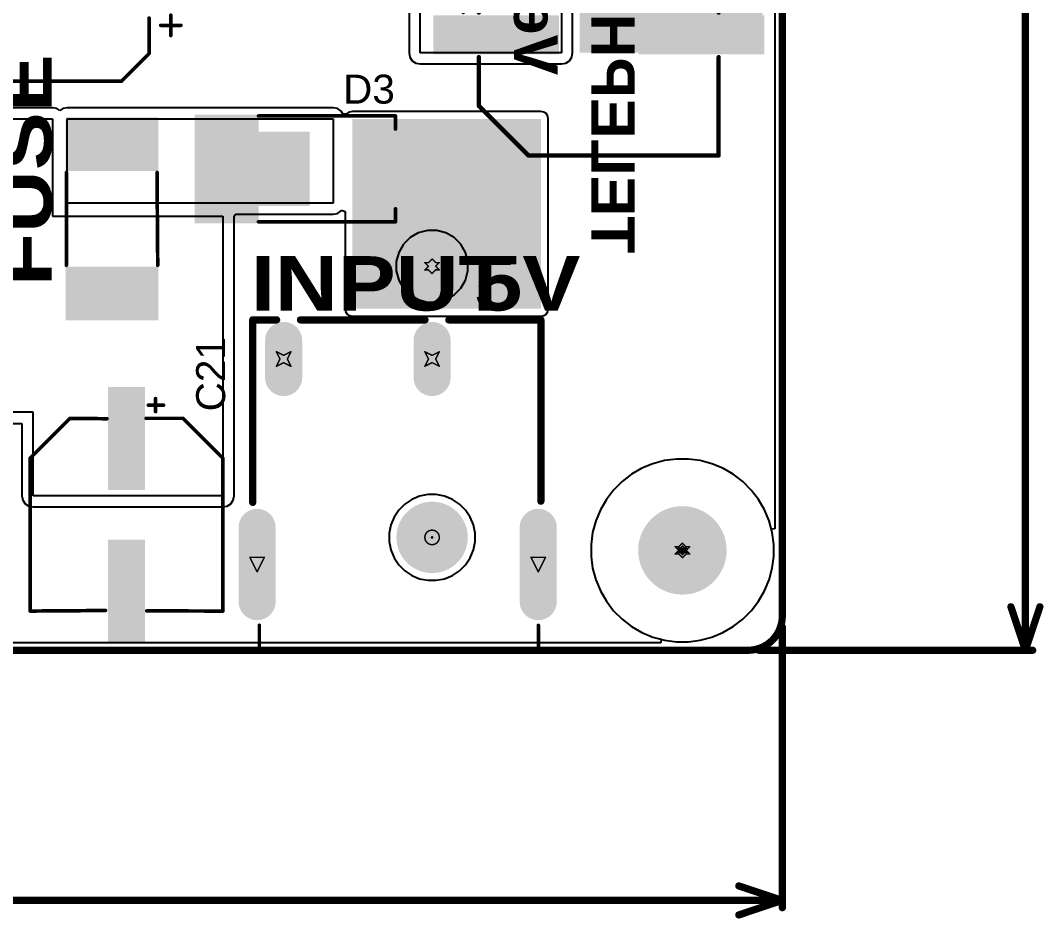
# Model space of a CAD drawing. Header units: inches. Extents: x -1 to 208, y -10 to 150.
# Drawn here: x 53.3 to 89.15, y -9.4 to 22.07 of the extents above; entities that cross this region are included whole.
import ezdxf

# ---------------------------------------------------------------- set-up
doc = ezdxf.new("R2010")
doc.units = ezdxf.units.IN
for name, color, linetype in [('Board Outline', 216, 'Continuous'), ('Bottom Layer', 5, 'Continuous'), ('Bottom Overlay', 54, 'Continuous'), ('Bottom Solder', 6, 'Continuous'), ('Dimensions', 6, 'Continuous'), ('Drill Drawing', 1, 'Continuous'), ('Multi-Layer', 9, 'Continuous'), ('Pad Holes', 156, 'Continuous'), ('Top Layer', 1, 'Continuous'), ('Top Overlay', 2, 'Continuous'), ('Top Paste', 8, 'Continuous'), ('Top Solder', 216, 'Continuous')]:
    doc.layers.add(name, color=color, linetype=linetype)
doc.styles.add('Arial', font='', dxfattribs={"height": 0.2})
doc.styles.add('Arial Black_Bold', font='', dxfattribs={"height": 0.2})
doc.styles.add('Arial_Bold', font='', dxfattribs={"height": 0.2})
doc.styles.get('Arial').set_extended_font_data('Arial')
doc.styles.get('Arial Black_Bold').set_extended_font_data('Arial Black', bold=True)
doc.styles.get('Arial_Bold').set_extended_font_data('Arial', bold=True)

# ---------------------------------------------------------------- blocks, each defined once
blk = doc.blocks.new('DC_044K_D025_91')
at = {"layer": 'Bottom Layer'}
h = blk.add_hatch(color=5, dxfattribs=at)
edge = h.paths.add_edge_path()
edge.add_arc((-3.925, 4.925), 0.6, 270, 450)
edge.add_line((-3.925, 5.525), (-6.525, 5.525))
edge.add_arc((-6.525, 4.925), 0.6, 90, 270)
edge.add_line((-6.525, 4.325), (-3.925, 4.325))
h = blk.add_hatch(color=5, dxfattribs=at)
edge = h.paths.add_edge_path()
edge.add_arc((2.625, 3.997), 0.6, 270, 450)
edge.add_line((2.625, 4.597), (1.325, 4.597))
edge.add_arc((1.325, 3.997), 0.6, 90, 270)
edge.add_line((1.325, 3.397), (2.625, 3.397))
h = blk.add_hatch(color=5, dxfattribs=at)
edge = h.paths.add_edge_path()
edge.add_arc((5.225, -1.205), 1, 0, 360)
h = blk.add_hatch(color=5, dxfattribs=at)
edge = h.paths.add_edge_path()
edge.add_arc((2.625, -1.206), 0.6, 270, 450)
edge.add_line((2.625, -0.606), (1.325, -0.606))
edge.add_arc((1.325, -1.206), 0.6, 90, 270)
edge.add_line((1.325, -1.806), (2.625, -1.806))
h = blk.add_hatch(color=5, dxfattribs=at)
edge = h.paths.add_edge_path()
edge.add_arc((-3.925, -4.925), 0.6, 270, 450)
edge.add_line((-3.925, -4.325), (-6.525, -4.325))
edge.add_arc((-6.525, -4.925), 0.6, 90, 270)
edge.add_line((-6.525, -5.525), (-3.925, -5.525))
at = {"layer": 'Bottom Solder'}
h = blk.add_hatch(color=6, dxfattribs=at)
edge = h.paths.add_edge_path()
edge.add_arc((-3.925, 4.925), 0.651, 270, 450)
edge.add_line((-3.925, 5.576), (-6.525, 5.576))
edge.add_arc((-6.525, 4.925), 0.651, 90, 270)
edge.add_line((-6.525, 4.275), (-3.925, 4.275))
h = blk.add_hatch(color=6, dxfattribs=at)
edge = h.paths.add_edge_path()
edge.add_arc((2.625, 3.997), 0.651, 270, 450)
edge.add_line((2.625, 4.648), (1.325, 4.648))
edge.add_arc((1.325, 3.997), 0.651, 90, 270)
edge.add_line((1.325, 3.346), (2.625, 3.346))
h = blk.add_hatch(color=6, dxfattribs=at)
edge = h.paths.add_edge_path()
edge.add_arc((5.225, -1.205), 1.051, 0, 360)
h = blk.add_hatch(color=6, dxfattribs=at)
edge = h.paths.add_edge_path()
edge.add_arc((2.625, -1.206), 0.651, 270, 450)
edge.add_line((2.625, -0.555), (1.325, -0.555))
edge.add_arc((1.325, -1.206), 0.651, 90, 270)
edge.add_line((1.325, -1.857), (2.625, -1.857))
h = blk.add_hatch(color=6, dxfattribs=at)
edge = h.paths.add_edge_path()
edge.add_arc((-4.275, -1.205), 0.0508, 0, 360)
h = blk.add_hatch(color=6, dxfattribs=at)
edge = h.paths.add_edge_path()
edge.add_arc((-3.925, -4.925), 0.651, 270, 450)
edge.add_line((-3.925, -4.274), (-6.525, -4.274))
edge.add_arc((-6.525, -4.925), 0.651, 90, 270)
edge.add_line((-6.525, -5.576), (-3.925, -5.576))
at = {"layer": 'Multi-Layer'}
h = blk.add_hatch(color=9, dxfattribs=at)
edge = h.paths.add_edge_path()
edge.add_arc((-3.925, 4.925), 0.6, 270, 450)
edge.add_line((-3.925, 5.525), (-6.525, 5.525))
edge.add_arc((-6.525, 4.925), 0.6, 90, 270)
edge.add_line((-6.525, 4.325), (-3.925, 4.325))
h = blk.add_hatch(color=9, dxfattribs=at)
edge = h.paths.add_edge_path()
edge.add_arc((2.625, 3.997), 0.6, 270, 450)
edge.add_line((2.625, 4.597), (1.325, 4.597))
edge.add_arc((1.325, 3.997), 0.6, 90, 270)
edge.add_line((1.325, 3.397), (2.625, 3.397))
h = blk.add_hatch(color=9, dxfattribs=at)
edge = h.paths.add_edge_path()
edge.add_arc((5.225, -1.205), 1, 0, 360)
h = blk.add_hatch(color=9, dxfattribs=at)
edge = h.paths.add_edge_path()
edge.add_arc((2.625, -1.206), 0.6, 270, 450)
edge.add_line((2.625, -0.606), (1.325, -0.606))
edge.add_arc((1.325, -1.206), 0.6, 90, 270)
edge.add_line((1.325, -1.806), (2.625, -1.806))
h = blk.add_hatch(color=9, dxfattribs=at)
edge = h.paths.add_edge_path()
edge.add_arc((-3.925, -4.925), 0.6, 270, 450)
edge.add_line((-3.925, -4.325), (-6.525, -4.325))
edge.add_arc((-6.525, -4.925), 0.6, 90, 270)
edge.add_line((-6.525, -5.525), (-3.925, -5.525))
at = {"layer": 'Pad Holes'}
h = blk.add_hatch(color=7, dxfattribs=at)
edge = h.paths.add_edge_path()
edge.add_arc((-4.025, 4.925), 0.3, 270, 450)
edge.add_line((-4.025, 5.225), (-6.425, 5.225))
edge.add_arc((-6.425, 4.925), 0.3, 90, 270)
edge.add_line((-6.425, 4.625), (-4.025, 4.625))
h = blk.add_hatch(color=7, dxfattribs=at)
edge = h.paths.add_edge_path()
edge.add_arc((2.675, 3.996), 0.3, 270, 450)
edge.add_line((2.675, 4.296), (1.275, 4.296))
edge.add_arc((1.275, 3.996), 0.3, 90, 270)
edge.add_line((1.275, 3.696), (2.675, 3.696))
h = blk.add_hatch(color=7, dxfattribs=at)
edge = h.paths.add_edge_path()
edge.add_arc((-4.275, -1.205), 1.25, 0, 360)
h = blk.add_hatch(color=7, dxfattribs=at)
edge = h.paths.add_edge_path()
edge.add_arc((5.225, -1.205), 0.65, 0, 360)
h = blk.add_hatch(color=7, dxfattribs=at)
edge = h.paths.add_edge_path()
edge.add_arc((2.675, -1.206), 0.3, 270, 450)
edge.add_line((2.675, -0.906), (1.275, -0.906))
edge.add_arc((1.275, -1.206), 0.3, 90, 270)
edge.add_line((1.275, -1.506), (2.675, -1.506))
h = blk.add_hatch(color=7, dxfattribs=at)
edge = h.paths.add_edge_path()
edge.add_arc((-4.025, -4.925), 0.3, 270, 450)
edge.add_line((-4.025, -4.625), (-6.425, -4.625))
edge.add_arc((-6.425, -4.925), 0.3, 90, 270)
edge.add_line((-6.425, -5.225), (-4.025, -5.225))
at = {"layer": 'Top Layer'}
h = blk.add_hatch(color=1, dxfattribs=at)
edge = h.paths.add_edge_path()
edge.add_arc((-3.925, 4.925), 0.6, 270, 450)
edge.add_line((-3.925, 5.525), (-6.525, 5.525))
edge.add_arc((-6.525, 4.925), 0.6, 90, 270)
edge.add_line((-6.525, 4.325), (-3.925, 4.325))
h = blk.add_hatch(color=1, dxfattribs=at)
edge = h.paths.add_edge_path()
edge.add_arc((2.625, 3.997), 0.6, 270, 450)
edge.add_line((2.625, 4.597), (1.325, 4.597))
edge.add_arc((1.325, 3.997), 0.6, 90, 270)
edge.add_line((1.325, 3.397), (2.625, 3.397))
h = blk.add_hatch(color=1, dxfattribs=at)
edge = h.paths.add_edge_path()
edge.add_arc((5.225, -1.205), 1, 0, 360)
h = blk.add_hatch(color=1, dxfattribs=at)
edge = h.paths.add_edge_path()
edge.add_arc((2.625, -1.206), 0.6, 270, 450)
edge.add_line((2.625, -0.606), (1.325, -0.606))
edge.add_arc((1.325, -1.206), 0.6, 90, 270)
edge.add_line((1.325, -1.806), (2.625, -1.806))
h = blk.add_hatch(color=1, dxfattribs=at)
edge = h.paths.add_edge_path()
edge.add_arc((-3.925, -4.925), 0.6, 270, 450)
edge.add_line((-3.925, -4.325), (-6.525, -4.325))
edge.add_arc((-6.525, -4.925), 0.6, 90, 270)
edge.add_line((-6.525, -5.525), (-3.925, -5.525))
at = {"layer": 'Top Solder'}
h = blk.add_hatch(color=216, dxfattribs=at)
edge = h.paths.add_edge_path()
edge.add_arc((-3.925, 4.925), 0.651, 270, 450)
edge.add_line((-3.925, 5.576), (-6.525, 5.576))
edge.add_arc((-6.525, 4.925), 0.651, 90, 270)
edge.add_line((-6.525, 4.275), (-3.925, 4.275))
h = blk.add_hatch(color=216, dxfattribs=at)
edge = h.paths.add_edge_path()
edge.add_arc((2.625, 3.997), 0.651, 270, 450)
edge.add_line((2.625, 4.648), (1.325, 4.648))
edge.add_arc((1.325, 3.997), 0.651, 90, 270)
edge.add_line((1.325, 3.346), (2.625, 3.346))
h = blk.add_hatch(color=216, dxfattribs=at)
edge = h.paths.add_edge_path()
edge.add_arc((5.225, -1.205), 1.051, 0, 360)
h = blk.add_hatch(color=216, dxfattribs=at)
edge = h.paths.add_edge_path()
edge.add_arc((2.625, -1.206), 0.651, 270, 450)
edge.add_line((2.625, -0.555), (1.325, -0.555))
edge.add_arc((1.325, -1.206), 0.651, 90, 270)
edge.add_line((1.325, -1.857), (2.625, -1.857))
h = blk.add_hatch(color=216, dxfattribs=at)
edge = h.paths.add_edge_path()
edge.add_arc((-4.275, -1.205), 0.0508, 0, 360)
h = blk.add_hatch(color=216, dxfattribs=at)
edge = h.paths.add_edge_path()
edge.add_arc((-3.925, -4.925), 0.651, 270, 450)
edge.add_line((-3.925, -4.274), (-6.525, -4.274))
edge.add_arc((-6.525, -4.925), 0.651, 90, 270)
edge.add_line((-6.525, -5.576), (-3.925, -5.576))
at = {"layer": 'Top Overlay'}
for points, const_width in [([(-3.048, 5.08), (3.345, 5.08)], 0.254), ([(3.345, 5.08), (3.345, 4.243)], 0.254), ([(-8.275, 4.848), (-7.353, 4.848)], 0.127), ([(-8.275, 4.848), (-8.275, 2.06)], 0.127), ([(3.345, 3.407), (3.345, -0.957)], 0.254), ([(-8.275, 2.06), (-8.275, -1.115)], 0.127), ([(-8.275, -1.115), (-8.275, -4.931)], 0.127), ([(3.345, -1.793), (3.345, -5.018)], 0.254), ([(-8.275, -4.931), (-7.356, -4.931)], 0.127), ([(-3.007, -5.018), (3.345, -5.018)], 0.254)]:
    blk.add_lwpolyline(points, dxfattribs=dict(at, const_width=const_width))
for points, const_width in [([(-3.111, 5.08, 1), (-2.985, 5.08, 1)], 0.127), ([(3.282, 5.08, 1), (3.409, 5.08, 1)], 0.127), ([(3.282, 5.08, 1), (3.409, 5.08, 1)], 0.127), ([(-8.307, 4.848, 1), (-8.243, 4.848, 1)], 0.0635), ([(-8.307, 4.848, 1), (-8.243, 4.848, 1)], 0.0635), ([(-7.384, 4.848, 1), (-7.321, 4.848, 1)], 0.0635), ([(3.282, 4.243, 1), (3.409, 4.243, 1)], 0.127), ([(3.282, 3.407, 1), (3.409, 3.407, 1)], 0.127), ([(-8.307, 2.06, 1), (-8.243, 2.06, 1)], 0.0635), ([(-8.307, 2.06, 1), (-8.243, 2.06, 1)], 0.0635), ([(-8.307, -1.115, 1), (-8.243, -1.115, 1)], 0.0635), ([(-8.307, -1.115, 1), (-8.243, -1.115, 1)], 0.0635), ([(3.282, -0.957, 1), (3.409, -0.957, 1)], 0.127), ([(3.282, -1.793, 1), (3.409, -1.793, 1)], 0.127), ([(-8.307, -4.931, 1), (-8.243, -4.931, 1)], 0.0635), ([(-8.307, -4.931, 1), (-8.243, -4.931, 1)], 0.0635), ([(-7.388, -4.931, 1), (-7.324, -4.931, 1)], 0.0635), ([(-3.07, -5.018, 1), (-2.943, -5.018, 1)], 0.127), ([(3.282, -5.018, 1), (3.409, -5.018, 1)], 0.127), ([(3.282, -5.018, 1), (3.409, -5.018, 1)], 0.127)]:
    blk.add_lwpolyline(points, format="xyb", close=True, dxfattribs=dict(at, const_width=const_width))
blk = doc.blocks.new('1812_FUSE_100')
at = {"layer": 'Top Layer'}
for points in [[(-3.505, 1.575), (-1.725, 1.575), (-1.725, -1.575), (-3.505, -1.575)], [(1.725, 1.575), (3.505, 1.575), (3.505, -1.575), (1.725, -1.575)]]:
    blk.add_hatch(color=1, dxfattribs=at).paths.add_polyline_path(points)
at = {"layer": 'Top Paste'}
for points in [[(-3.505, 1.575), (-1.725, 1.575), (-1.725, -1.575), (-3.505, -1.575)], [(1.725, 1.575), (3.505, 1.575), (3.505, -1.575), (1.725, -1.575)]]:
    blk.add_hatch(color=8, dxfattribs=at).paths.add_polyline_path(points)
at = {"layer": 'Top Solder'}
for points in [[(-3.555, 1.625), (-1.675, 1.625), (-1.675, -1.625), (-3.555, -1.625)], [(1.675, 1.625), (3.555, 1.625), (3.555, -1.625), (1.675, -1.625)]]:
    blk.add_hatch(color=216, dxfattribs=at).paths.add_polyline_path(points)
at = {"layer": 'Top Overlay', "const_width": 0.127}
for points in [[(-1.626, 1.575), (1.626, 1.6)], [(1.626, -1.6), (-1.626, -1.6)]]:
    blk.add_lwpolyline(points, dxfattribs=at)
at = {"layer": 'Top Overlay', "const_width": 0.0635}
for points in [[(-1.657, 1.575, 1), (-1.594, 1.575, 1)], [(1.594, 1.6, 1), (1.657, 1.6, 1)], [(-1.657, -1.6, 1), (-1.594, -1.6, 1)], [(1.594, -1.6, 1), (1.657, -1.6, 1)]]:
    blk.add_lwpolyline(points, format="xyb", close=True, dxfattribs=at)
blk = doc.blocks.new('SMB__103')
at = {"layer": 'Top Layer'}
for points in [[(-3.7, -1.2), (-3.7, 1.2), (-0.9, 1.2), (-0.9, -1.2)], [(0.9, -1.2), (0.9, 1.2), (3.7, 1.2), (3.7, -1.2)]]:
    blk.add_hatch(color=1, dxfattribs=at).paths.add_polyline_path(points)
at = {"layer": 'Top Overlay'}
for points in [[(2.589, 1.245), (4.824, 1.245), (4.824, 1.906), (2.589, 1.906)], [(3.732, -1.65), (4.824, -1.65), (4.824, 1.347), (3.732, 1.347)], [(2.589, -1.904), (4.824, -1.904), (4.824, -1.244), (2.589, -1.244)]]:
    blk.add_hatch(color=2, dxfattribs=at).paths.add_polyline_path(points)
at = {"layer": 'Top Paste'}
for points in [[(-3.7, -1.2), (-3.7, 1.2), (-0.9, 1.2), (-0.9, -1.2)], [(0.9, -1.2), (0.9, 1.2), (3.7, 1.2), (3.7, -1.2)]]:
    blk.add_hatch(color=8, dxfattribs=at).paths.add_polyline_path(points)
at = {"layer": 'Top Solder'}
for points in [[(-3.802, -1.302), (-3.802, 1.302), (-0.798, 1.302), (-0.798, -1.302)], [(0.798, -1.302), (0.798, 1.302), (3.802, 1.302), (3.802, -1.302)]]:
    blk.add_hatch(color=216, dxfattribs=at).paths.add_polyline_path(points)
at = {"layer": 'Top Overlay', "const_width": 0.127}
for points in [[(2.591, 1.854), (-2.21, 1.854)], [(-2.21, 1.854), (-2.21, 1.397)], [(-2.21, -1.397), (-2.21, -1.854)], [(2.591, -1.854), (-2.21, -1.854)]]:
    blk.add_lwpolyline(points, dxfattribs=at)
at = {"layer": 'Top Overlay', "const_width": 0.0635}
for points in [[(-2.242, 1.854, 1), (-2.178, 1.854, 1)], [(-2.242, 1.854, 1), (-2.178, 1.854, 1)], [(2.559, 1.854, 1), (2.623, 1.854, 1)], [(-2.242, 1.397, 1), (-2.178, 1.397, 1)], [(-2.242, -1.397, 1), (-2.178, -1.397, 1)], [(-2.242, -1.854, 1), (-2.178, -1.854, 1)], [(-2.242, -1.854, 1), (-2.178, -1.854, 1)], [(2.559, -1.854, 1), (2.623, -1.854, 1)]]:
    blk.add_lwpolyline(points, format="xyb", close=True, dxfattribs=at)
blk = doc.blocks.new('VKMD1451K101MV_135')
at = {"layer": 'Top Layer'}
for points in [[(-2.15, 0.63), (2.15, 0.63), (2.15, -0.63), (-2.15, -0.63)], [(5.043, 0.63), (9.343, 0.63), (9.343, -0.63), (5.043, -0.63)]]:
    blk.add_hatch(color=1, dxfattribs=at).paths.add_polyline_path(points)
at = {"layer": 'Top Paste'}
for points in [[(-2.15, 0.63), (2.15, 0.63), (2.15, -0.63), (-2.15, -0.63)], [(5.043, 0.63), (9.343, 0.63), (9.343, -0.63), (5.043, -0.63)]]:
    blk.add_hatch(color=8, dxfattribs=at).paths.add_polyline_path(points)
at = {"layer": 'Top Solder'}
for points in [[(-2.201, 0.681), (2.201, 0.681), (2.201, -0.681), (-2.201, -0.681)], [(4.992, 0.681), (9.394, 0.681), (9.394, -0.681), (4.992, -0.681)]]:
    blk.add_hatch(color=216, dxfattribs=at).paths.add_polyline_path(points)
at = {"layer": 'Top Overlay'}
for points, const_width in [([(-0.605, 2.49), (1.132, 4.226)], 0.152), ([(1.132, 4.226), (7.798, 4.226)], 0.152), ([(7.798, 0.782), (7.798, 4.226)], 0.152), ([(-0.605, 0.782), (-0.605, 2.49)], 0.152), ([(-1.431, 1.091), (-0.846, 1.091)], 0.127), ([(-1.151, 0.786), (-1.151, 1.37)], 0.127), ([(-0.605, -2.49), (-0.605, -0.782)], 0.152), ([(7.798, -4.226), (7.798, -0.782)], 0.152), ([(-0.605, -2.49), (1.132, -4.226)], 0.152), ([(1.132, -4.226), (7.798, -4.226)], 0.152)]:
    blk.add_lwpolyline(points, dxfattribs=dict(at, const_width=const_width))
for points, const_width in [([(1.094, 4.226, 1), (1.17, 4.226, 1)], 0.0762), ([(1.094, 4.226, 1), (1.17, 4.226, 1)], 0.0762), ([(7.76, 4.226, 1), (7.836, 4.226, 1)], 0.0762), ([(7.76, 4.226, 1), (7.836, 4.226, 1)], 0.0762), ([(-0.643, 2.49, 1), (-0.567, 2.49, 1)], 0.0762), ([(-0.643, 2.49, 1), (-0.567, 2.49, 1)], 0.0762), ([(-1.462, 1.091, 1), (-1.399, 1.091, 1)], 0.0635), ([(-1.183, 1.37, 1), (-1.119, 1.37, 1)], 0.0635), ([(-0.878, 1.091, 1), (-0.815, 1.091, 1)], 0.0635), ([(-1.183, 0.786, 1), (-1.119, 0.786, 1)], 0.0635), ([(-0.643, 0.782, 1), (-0.567, 0.782, 1)], 0.0762), ([(7.76, 0.782, 1), (7.836, 0.782, 1)], 0.0762), ([(-0.643, -0.782, 1), (-0.567, -0.782, 1)], 0.0762), ([(7.76, -0.782, 1), (7.836, -0.782, 1)], 0.0762), ([(-0.643, -2.49, 1), (-0.567, -2.49, 1)], 0.0762), ([(-0.643, -2.49, 1), (-0.567, -2.49, 1)], 0.0762), ([(1.094, -4.226, 1), (1.17, -4.226, 1)], 0.0762), ([(1.094, -4.226, 1), (1.17, -4.226, 1)], 0.0762), ([(7.76, -4.226, 1), (7.836, -4.226, 1)], 0.0762), ([(7.76, -4.226, 1), (7.836, -4.226, 1)], 0.0762)]:
    blk.add_lwpolyline(points, format="xyb", close=True, dxfattribs=dict(at, const_width=const_width))
blk = doc.blocks.new('GVT1C331M0607_137')
at = {"layer": 'Top Layer'}
for points in [[(-1.05, -0.8), (-4.55, -0.8), (-4.55, 0.8), (-1.05, 0.8)], [(4.55, -0.8), (1.05, -0.8), (1.05, 0.8), (4.55, 0.8)]]:
    blk.add_hatch(color=1, dxfattribs=at).paths.add_polyline_path(points)
at = {"layer": 'Top Paste'}
for points in [[(-1.05, -0.8), (-4.55, -0.8), (-4.55, 0.8), (-1.05, 0.8)], [(4.55, -0.8), (1.05, -0.8), (1.05, 0.8), (4.55, 0.8)]]:
    blk.add_hatch(color=8, dxfattribs=at).paths.add_polyline_path(points)
at = {"layer": 'Top Solder'}
for points in [[(-0.948, -0.902), (-4.652, -0.902), (-4.652, 0.902), (-0.948, 0.902)], [(4.652, -0.902), (0.948, -0.902), (0.948, 0.902), (4.652, 0.902)]]:
    blk.add_hatch(color=216, dxfattribs=at).paths.add_polyline_path(points)
at = {"layer": 'Top Overlay', "const_width": 0.127}
for points in [[(-2.337, 3.327), (-3.302, 2.362)], [(3.353, 3.327), (-2.337, 3.327)], [(3.353, 3.327), (3.353, 1.168)], [(-3.302, 2.362), (-3.302, 1.118)], [(-3.708, 1.372), (-4.42, 1.372)], [(-4.064, 1.727), (-4.064, 1.016)], [(-3.302, -1.118), (-3.302, -2.362)], [(3.353, -1.168), (3.353, -3.327)], [(-2.337, -3.327), (-3.302, -2.362)], [(3.353, -3.327), (-2.337, -3.327)]]:
    blk.add_lwpolyline(points, dxfattribs=at)
at = {"layer": 'Top Overlay', "const_width": 0.0635}
for points in [[(-2.369, 3.327, 1), (-2.305, 3.327, 1)], [(-2.369, 3.327, 1), (-2.305, 3.327, 1)], [(3.321, 3.327, 1), (3.385, 3.327, 1)], [(3.321, 3.327, 1), (3.385, 3.327, 1)], [(-3.334, 2.362, 1), (-3.27, 2.362, 1)], [(-3.334, 2.362, 1), (-3.27, 2.362, 1)], [(-4.451, 1.372, 1), (-4.388, 1.372, 1)], [(-4.096, 1.727, 1), (-4.032, 1.727, 1)], [(-3.74, 1.372, 1), (-3.677, 1.372, 1)], [(-4.096, 1.016, 1), (-4.032, 1.016, 1)], [(-3.334, 1.118, 1), (-3.27, 1.118, 1)], [(3.321, 1.168, 1), (3.385, 1.168, 1)], [(-3.334, -1.118, 1), (-3.27, -1.118, 1)], [(3.321, -1.168, 1), (3.385, -1.168, 1)], [(-3.334, -2.362, 1), (-3.27, -2.362, 1)], [(-3.334, -2.362, 1), (-3.27, -2.362, 1)], [(-2.369, -3.327, 1), (-2.305, -3.327, 1)], [(-2.369, -3.327, 1), (-2.305, -3.327, 1)], [(3.321, -3.327, 1), (3.385, -3.327, 1)], [(3.321, -3.327, 1), (3.385, -3.327, 1)]]:
    blk.add_lwpolyline(points, format="xyb", close=True, dxfattribs=at)
blk = doc.blocks.new('189RV0019_174')
at = {"layer": 'Top Layer'}
for points in [[(-4.42, 0.6), (-0.92, 0.6), (-0.92, -0.6), (-4.42, -0.6)], [(0.92, 0.6), (4.42, 0.6), (4.42, -0.6), (0.92, -0.6)]]:
    blk.add_hatch(color=1, dxfattribs=at).paths.add_polyline_path(points)
at = {"layer": 'Top Paste'}
for points in [[(-4.42, 0.6), (-0.92, 0.6), (-0.92, -0.6), (-4.42, -0.6)], [(0.92, 0.6), (4.42, 0.6), (4.42, -0.6), (0.92, -0.6)]]:
    blk.add_hatch(color=8, dxfattribs=at).paths.add_polyline_path(points)
at = {"layer": 'Top Solder'}
for points in [[(-4.471, 0.651), (-0.869, 0.651), (-0.869, -0.651), (-4.471, -0.651)], [(0.869, 0.651), (4.471, 0.651), (4.471, -0.651), (0.869, -0.651)]]:
    blk.add_hatch(color=216, dxfattribs=at).paths.add_polyline_path(points)
at = {"layer": 'Top Overlay', "const_width": 0.127}
for points in [[(-3.376, 1.98), (-1.98, 3.376)], [(3.376, 3.376), (-1.98, 3.376)], [(3.369, 0.708), (3.376, 3.376)], [(-3.376, 0.686), (-3.376, 1.98)], [(-3.61, 1.016), (-4.067, 1.016)], [(-3.838, 0.762), (-3.838, 1.295)], [(-3.376, -1.981), (-3.362, -0.686)], [(3.376, -3.376), (3.356, -0.739)], [(-1.981, -3.376), (-3.376, -1.981)], [(3.376, -3.376), (-1.981, -3.376)]]:
    blk.add_lwpolyline(points, dxfattribs=at)
at = {"layer": 'Top Overlay', "const_width": 0.0635}
for points in [[(-2.012, 3.376, 1), (-1.948, 3.376, 1)], [(-2.012, 3.376, 1), (-1.948, 3.376, 1)], [(3.344, 3.376, 1), (3.408, 3.376, 1)], [(3.344, 3.376, 1), (3.408, 3.376, 1)], [(-3.408, 1.98, 1), (-3.344, 1.98, 1)], [(-3.408, 1.98, 1), (-3.344, 1.98, 1)], [(-4.099, 1.016, 1), (-4.035, 1.016, 1)], [(-3.87, 1.295, 1), (-3.807, 1.295, 1)], [(-3.642, 1.016, 1), (-3.578, 1.016, 1)], [(-3.87, 0.762, 1), (-3.807, 0.762, 1)], [(-3.408, 0.686, 1), (-3.344, 0.686, 1)], [(3.338, 0.708, 1), (3.401, 0.708, 1)], [(-3.394, -0.686, 1), (-3.331, -0.686, 1)], [(3.324, -0.739, 1), (3.387, -0.739, 1)], [(-3.407, -1.981, 1), (-3.344, -1.981, 1)], [(-3.407, -1.981, 1), (-3.344, -1.981, 1)], [(-2.013, -3.376, 1), (-1.949, -3.376, 1)], [(-2.013, -3.376, 1), (-1.949, -3.376, 1)], [(3.344, -3.376, 1), (3.407, -3.376, 1)], [(3.344, -3.376, 1), (3.407, -3.376, 1)]]:
    blk.add_lwpolyline(points, format="xyb", close=True, dxfattribs=at)

msp = doc.modelspace()

# ---------------------------------------------------------------- hatches: boundary and pattern name
at = {"layer": 'Bottom Solder'}
h = msp.add_hatch(color=6, dxfattribs=at)
edge = h.paths.add_edge_path()
edge.add_arc((76.5, 3.5), 0.102, 0, 360)
at = {"layer": 'Pad Holes'}
h = msp.add_hatch(color=7, dxfattribs=at)
edge = h.paths.add_edge_path()
edge.add_arc((76.5, 3.5), 1.55, 0, 360)
at = {"layer": 'Top Layer'}
for points in [[(72.898, 20.932), (79.315, 20.932), (79.315, 43.723), (72.898, 43.723)], [(64.938, 11.963), (71.541, 11.963), (71.541, 18.618), (64.938, 18.618)]]:
    msp.add_hatch(color=1, dxfattribs=at).paths.add_polyline_path(points)
at = {"layer": 'Top Solder'}
h = msp.add_hatch(color=216, dxfattribs=at)
edge = h.paths.add_edge_path()
edge.add_arc((76.5, 3.5), 0.102, 0, 360)

# ---------------------------------------------------------------- linework, layer by layer
at = {"layer": 'Board Outline', "const_width": 0.254}
for points in [[(80, 1.2), (80, 73.8)], [(1.2, 0), (78.8, 0)]]:
    msp.add_lwpolyline(points, dxfattribs=at)
msp.add_lwpolyline([(80, 1.2, -0.414214), (78.8, 0)], format="xyb", dxfattribs=at)
at = {"layer": 'Board Outline', "const_width": 0.127}
for points in [[(79.937, 1.2, 1), (80.064, 1.2, 1)], [(79.937, 1.2, 1), (80.064, 1.2, 1)], [(78.736, 0, 1), (78.863, 0, 1)], [(78.736, 0, 1), (78.863, 0, 1)]]:
    msp.add_lwpolyline(points, format="xyb", close=True, dxfattribs=at)
at = {"layer": 'Bottom Layer'}
for p, q in [((79.741, 70.741), (79.741, 4.259)), ((67.563, 14.709), (67.244, 14.623)), ((67.893, 14.709), (67.563, 14.709)), ((68.212, 14.623), (67.893, 14.709)), ((66.958, 14.458), (66.724, 14.225)), ((67.244, 14.623), (66.958, 14.458)), ((68.498, 14.458), (68.212, 14.623)), ((68.731, 14.225), (68.498, 14.458)), ((66.724, 14.225), (66.559, 13.939)), ((68.896, 13.939), (68.731, 14.225)), ((66.559, 13.939), (66.474, 13.62)), ((68.982, 13.62), (68.896, 13.939)), ((66.474, 13.62), (66.474, 13.29)), ((66.474, 13.29), (66.559, 12.971)), ((68.896, 12.971), (68.982, 13.29)), ((68.982, 13.29), (68.982, 13.62)), ((66.559, 12.971), (66.724, 12.685)), ((68.731, 12.685), (68.896, 12.971)), ((66.724, 12.685), (66.958, 12.452)), ((68.498, 12.452), (68.731, 12.685)), ((66.958, 12.452), (67.244, 12.286)), ((67.244, 12.286), (67.563, 12.201)), ((67.563, 12.201), (67.893, 12.201)), ((67.893, 12.201), (68.212, 12.286)), ((68.212, 12.286), (68.498, 12.452)), ((75.469, 6.537), (75.082, 6.376)), ((75.874, 6.645), (75.469, 6.537)), ((76.29, 6.7), (75.874, 6.645)), ((76.71, 6.7), (76.29, 6.7)), ((77.126, 6.645), (76.71, 6.7)), ((77.531, 6.537), (77.126, 6.645)), ((77.918, 6.376), (77.531, 6.537)), ((74.718, 6.166), (74.386, 5.911)), ((75.082, 6.376), (74.718, 6.166)), ((78.282, 6.166), (77.918, 6.376)), ((78.614, 5.911), (78.282, 6.166)), ((74.386, 5.911), (74.089, 5.614)), ((78.911, 5.614), (78.614, 5.911)), ((67.289, 5.401), (67.015, 5.288)), ((67.58, 5.459), (67.289, 5.401)), ((67.876, 5.459), (67.58, 5.459)), ((68.166, 5.401), (67.876, 5.459)), ((68.44, 5.288), (68.166, 5.401)), ((74.089, 5.614), (73.834, 5.282)), ((79.166, 5.282), (78.911, 5.614)), ((66.769, 5.123), (66.559, 4.913)), ((67.015, 5.288), (66.769, 5.123)), ((68.686, 5.123), (68.44, 5.288)), ((68.896, 4.913), (68.686, 5.123)), ((73.834, 5.282), (73.624, 4.918)), ((79.376, 4.918), (79.166, 5.282)), ((66.395, 4.667), (66.281, 4.393)), ((66.559, 4.913), (66.395, 4.667)), ((69.061, 4.667), (68.896, 4.913)), ((69.174, 4.393), (69.061, 4.667)), ((73.624, 4.918), (73.463, 4.531)), ((79.537, 4.531), (79.376, 4.918)), ((66.281, 4.393), (66.224, 4.103)), ((69.232, 4.103), (69.174, 4.393)), ((73.463, 4.531), (73.355, 4.126)), ((79.614, 4.242), (79.537, 4.531)), ((66.224, 4.103), (66.224, 3.807)), ((69.232, 3.807), (69.232, 4.103)), ((73.355, 4.126), (73.3, 3.71)), ((79.741, 4.259), (79.614, 4.242)), ((66.224, 3.807), (66.281, 3.516)), ((69.174, 3.516), (69.232, 3.807)), ((73.3, 3.71), (73.3, 3.29)), ((66.281, 3.516), (66.395, 3.242)), ((66.395, 3.242), (66.559, 2.996)), ((68.896, 2.996), (69.061, 3.242)), ((69.061, 3.242), (69.174, 3.516)), ((73.3, 3.29), (73.355, 2.874)), ((66.559, 2.996), (66.769, 2.787)), ((68.686, 2.787), (68.896, 2.996)), ((73.355, 2.874), (73.463, 2.469)), ((66.769, 2.787), (67.015, 2.622)), ((67.015, 2.622), (67.289, 2.509)), ((68.166, 2.509), (68.44, 2.622)), ((68.44, 2.622), (68.686, 2.787)), ((67.289, 2.509), (67.58, 2.451)), ((67.58, 2.451), (67.876, 2.451)), ((67.876, 2.451), (68.166, 2.509)), ((73.463, 2.469), (73.624, 2.082)), ((73.624, 2.082), (73.834, 1.718)), ((73.834, 1.718), (74.089, 1.386)), ((74.089, 1.386), (74.386, 1.089)), ((74.386, 1.089), (74.718, 0.834)), ((74.718, 0.834), (75.082, 0.624)), ((75.082, 0.624), (75.469, 0.463)), ((75.469, 0.463), (75.758, 0.386)), ((75.758, 0.386), (75.741, 0.259)), ((75.741, 0.259), (47.857, 0.259))]:
    msp.add_line(p, q, dxfattribs=at)
at = {"layer": 'Dimensions', "const_width": 0.254}
for points in [[(88.519, 0), (88.519, 31.736)], [(88.011, 1.524), (88.519, 0)], [(88.519, 0), (89.027, 1.524)], [(80, -9.017), (80, 0.819)], [(79.181, 0), (88.773, 0)], [(78.476, -8.255), (80, -8.763)], [(44.951, -8.763), (80, -8.763)], [(78.476, -9.271), (80, -8.763)]]:
    msp.add_lwpolyline(points, dxfattribs=at)
at = {"layer": 'Dimensions', "const_width": 0.127}
for points in [[(87.947, 1.524, 1), (88.074, 1.524, 1)], [(88.963, 1.524, 1), (89.09, 1.524, 1)], [(79.937, 0.819, 1), (80.064, 0.819, 1)], [(79.117, 0, 1), (79.244, 0, 1)], [(88.455, 0, 1), (88.582, 0, 1)], [(88.455, 0, 1), (88.582, 0, 1)], [(88.455, 0, 1), (88.582, 0, 1)], [(88.71, 0, 1), (88.837, 0, 1)], [(78.413, -8.255, 1), (78.54, -8.255, 1)], [(79.937, -8.763, 1), (80.064, -8.763, 1)], [(79.937, -8.763, 1), (80.064, -8.763, 1)], [(79.937, -8.763, 1), (80.064, -8.763, 1)], [(79.937, -9.017, 1), (80.064, -9.017, 1)], [(78.413, -9.271, 1), (78.54, -9.271, 1)]]:
    msp.add_lwpolyline(points, format="xyb", close=True, dxfattribs=at)
at = {"layer": 'Drill Drawing', "const_width": 0.0508}
for points in [[(67.601, 13.582), (67.728, 13.709)], [(67.728, 13.709), (67.855, 13.582)], [(67.474, 13.582), (67.601, 13.455)], [(67.474, 13.582), (67.601, 13.582)], [(67.474, 13.328), (67.601, 13.455)], [(67.474, 13.328), (67.601, 13.328)], [(67.601, 13.328), (67.728, 13.201)], [(67.728, 13.201), (67.855, 13.328)], [(67.855, 13.582), (67.982, 13.582)], [(67.855, 13.455), (67.982, 13.582)], [(67.855, 13.455), (67.982, 13.328)], [(67.855, 13.328), (67.982, 13.328)], [(62.273, 10.459), (62.527, 10.332)], [(62.273, 10.459), (62.4, 10.205)], [(62.527, 10.332), (62.781, 10.459)], [(62.654, 10.205), (62.781, 10.459)], [(67.474, 10.459), (67.728, 10.332)], [(67.474, 10.459), (67.601, 10.205)], [(67.728, 10.332), (67.982, 10.459)], [(67.855, 10.205), (67.982, 10.459)], [(62.273, 9.951), (62.4, 10.205)], [(62.273, 9.951), (62.527, 10.078)], [(62.527, 10.078), (62.781, 9.951)], [(62.654, 10.205), (62.781, 9.951)], [(67.474, 9.951), (67.601, 10.205)], [(67.474, 9.951), (67.728, 10.078)], [(67.728, 10.078), (67.982, 9.951)], [(67.855, 10.205), (67.982, 9.951)], [(76.246, 3.627), (76.373, 3.5)], [(76.246, 3.627), (76.373, 3.627)], [(76.348, 3.576), (76.424, 3.5)], [(76.348, 3.576), (76.424, 3.576)], [(76.373, 3.627), (76.5, 3.754)], [(76.424, 3.576), (76.5, 3.652)], [(76.5, 3.754), (76.627, 3.627)], [(76.5, 3.652), (76.576, 3.576)], [(76.576, 3.576), (76.652, 3.576)], [(76.576, 3.5), (76.652, 3.576)], [(76.627, 3.627), (76.754, 3.627)], [(76.627, 3.5), (76.754, 3.627)], [(61.343, 3.258), (61.851, 3.258)], [(61.343, 3.258), (61.597, 2.75)], [(61.597, 2.75), (61.851, 3.258)], [(71.194, 3.258), (71.702, 3.258)], [(71.194, 3.258), (71.448, 2.75)], [(71.448, 2.75), (71.702, 3.258)], [(76.246, 3.373), (76.373, 3.5)], [(76.246, 3.373), (76.373, 3.373)], [(76.348, 3.424), (76.424, 3.5)], [(76.348, 3.424), (76.424, 3.424)], [(76.373, 3.373), (76.5, 3.246)], [(76.424, 3.424), (76.5, 3.348)], [(76.5, 3.348), (76.576, 3.424)], [(76.5, 3.246), (76.627, 3.373)], [(76.576, 3.5), (76.652, 3.424)], [(76.576, 3.424), (76.652, 3.424)], [(76.627, 3.5), (76.754, 3.373)], [(76.627, 3.373), (76.754, 3.373)]]:
    msp.add_lwpolyline(points, dxfattribs=at)
at = {"layer": 'Drill Drawing'}
for points, const_width in [([(67.715, 13.709, 1), (67.741, 13.709, 1)], 0.0254), ([(67.715, 13.709, 1), (67.741, 13.709, 1)], 0.0254), ([(67.461, 13.582, 1), (67.487, 13.582, 1)], 0.0254), ([(67.461, 13.582, 1), (67.487, 13.582, 1)], 0.0254), ([(67.461, 13.328, 1), (67.487, 13.328, 1)], 0.0254), ([(67.461, 13.328, 1), (67.487, 13.328, 1)], 0.0254), ([(67.588, 13.582, 1), (67.614, 13.582, 1)], 0.0254), ([(67.588, 13.582, 1), (67.614, 13.582, 1)], 0.0254), ([(67.588, 13.455, 1), (67.614, 13.455, 1)], 0.0254), ([(67.588, 13.455, 1), (67.614, 13.455, 1)], 0.0254), ([(67.588, 13.328, 1), (67.614, 13.328, 1)], 0.0254), ([(67.588, 13.328, 1), (67.614, 13.328, 1)], 0.0254), ([(67.842, 13.582, 1), (67.868, 13.582, 1)], 0.0254), ([(67.842, 13.582, 1), (67.868, 13.582, 1)], 0.0254), ([(67.842, 13.455, 1), (67.868, 13.455, 1)], 0.0254), ([(67.842, 13.455, 1), (67.868, 13.455, 1)], 0.0254), ([(67.842, 13.328, 1), (67.868, 13.328, 1)], 0.0254), ([(67.842, 13.328, 1), (67.868, 13.328, 1)], 0.0254), ([(67.969, 13.582, 1), (67.995, 13.582, 1)], 0.0254), ([(67.969, 13.582, 1), (67.995, 13.582, 1)], 0.0254), ([(67.969, 13.328, 1), (67.995, 13.328, 1)], 0.0254), ([(67.969, 13.328, 1), (67.995, 13.328, 1)], 0.0254), ([(67.715, 13.201, 1), (67.741, 13.201, 1)], 0.0254), ([(67.715, 13.201, 1), (67.741, 13.201, 1)], 0.0254), ([(62.26, 10.459, 1), (62.285, 10.459, 1)], 0.0254), ([(62.26, 10.459, 1), (62.285, 10.459, 1)], 0.0254), ([(62.768, 10.459, 1), (62.793, 10.459, 1)], 0.0254), ([(62.768, 10.459, 1), (62.793, 10.459, 1)], 0.0254), ([(67.462, 10.459, 1), (67.487, 10.459, 1)], 0.0254), ([(67.462, 10.459, 1), (67.487, 10.459, 1)], 0.0254), ([(67.97, 10.459, 1), (67.995, 10.459, 1)], 0.0254), ([(67.97, 10.459, 1), (67.995, 10.459, 1)], 0.0254), ([(62.387, 10.205, 1), (62.412, 10.205, 1)], 0.0254), ([(62.387, 10.205, 1), (62.412, 10.205, 1)], 0.0254), ([(62.514, 10.332, 1), (62.539, 10.332, 1)], 0.0254), ([(62.514, 10.332, 1), (62.539, 10.332, 1)], 0.0254), ([(62.514, 10.078, 1), (62.539, 10.078, 1)], 0.0254), ([(62.514, 10.078, 1), (62.539, 10.078, 1)], 0.0254), ([(62.641, 10.205, 1), (62.666, 10.205, 1)], 0.0254), ([(62.641, 10.205, 1), (62.666, 10.205, 1)], 0.0254), ([(67.589, 10.205, 1), (67.614, 10.205, 1)], 0.0254), ([(67.589, 10.205, 1), (67.614, 10.205, 1)], 0.0254), ([(67.716, 10.332, 1), (67.741, 10.332, 1)], 0.0254), ([(67.716, 10.332, 1), (67.741, 10.332, 1)], 0.0254), ([(67.716, 10.078, 1), (67.741, 10.078, 1)], 0.0254), ([(67.716, 10.078, 1), (67.741, 10.078, 1)], 0.0254), ([(67.843, 10.205, 1), (67.868, 10.205, 1)], 0.0254), ([(67.843, 10.205, 1), (67.868, 10.205, 1)], 0.0254), ([(62.26, 9.951, 1), (62.285, 9.951, 1)], 0.0254), ([(62.26, 9.951, 1), (62.285, 9.951, 1)], 0.0254), ([(62.768, 9.951, 1), (62.793, 9.951, 1)], 0.0254), ([(62.768, 9.951, 1), (62.793, 9.951, 1)], 0.0254), ([(67.462, 9.951, 1), (67.487, 9.951, 1)], 0.0254), ([(67.462, 9.951, 1), (67.487, 9.951, 1)], 0.0254), ([(67.97, 9.951, 1), (67.995, 9.951, 1)], 0.0254), ([(67.97, 9.951, 1), (67.995, 9.951, 1)], 0.0254), ([(67.982, 3.955, 1), (67.474, 3.955, 1)], 0.0508), ([(67.461, 3.955, 1), (67.486, 3.955, 1)], 0.0254), ([(67.969, 3.955, 1), (67.994, 3.955, 1)], 0.0254), ([(76.233, 3.627, 1), (76.259, 3.627, 1)], 0.0254), ([(76.233, 3.627, 1), (76.259, 3.627, 1)], 0.0254), ([(76.335, 3.576, 1), (76.36, 3.576, 1)], 0.0254), ([(76.335, 3.576, 1), (76.36, 3.576, 1)], 0.0254), ([(76.36, 3.627, 1), (76.386, 3.627, 1)], 0.0254), ([(76.36, 3.627, 1), (76.386, 3.627, 1)], 0.0254), ([(76.411, 3.576, 1), (76.436, 3.576, 1)], 0.0254), ([(76.411, 3.576, 1), (76.436, 3.576, 1)], 0.0254), ([(76.487, 3.754, 1), (76.513, 3.754, 1)], 0.0254), ([(76.487, 3.754, 1), (76.513, 3.754, 1)], 0.0254), ([(76.487, 3.652, 1), (76.513, 3.652, 1)], 0.0254), ([(76.487, 3.652, 1), (76.513, 3.652, 1)], 0.0254), ([(76.563, 3.576, 1), (76.589, 3.576, 1)], 0.0254), ([(76.563, 3.576, 1), (76.589, 3.576, 1)], 0.0254), ([(76.614, 3.627, 1), (76.64, 3.627, 1)], 0.0254), ([(76.614, 3.627, 1), (76.64, 3.627, 1)], 0.0254), ([(76.64, 3.576, 1), (76.665, 3.576, 1)], 0.0254), ([(76.64, 3.576, 1), (76.665, 3.576, 1)], 0.0254), ([(76.741, 3.627, 1), (76.767, 3.627, 1)], 0.0254), ([(76.741, 3.627, 1), (76.767, 3.627, 1)], 0.0254), ([(61.331, 3.258, 1), (61.356, 3.258, 1)], 0.0254), ([(61.331, 3.258, 1), (61.356, 3.258, 1)], 0.0254), ([(61.839, 3.258, 1), (61.864, 3.258, 1)], 0.0254), ([(61.839, 3.258, 1), (61.864, 3.258, 1)], 0.0254), ([(71.181, 3.258, 1), (71.206, 3.258, 1)], 0.0254), ([(71.181, 3.258, 1), (71.206, 3.258, 1)], 0.0254), ([(71.689, 3.258, 1), (71.714, 3.258, 1)], 0.0254), ([(71.689, 3.258, 1), (71.714, 3.258, 1)], 0.0254), ([(76.233, 3.373, 1), (76.259, 3.373, 1)], 0.0254), ([(76.233, 3.373, 1), (76.259, 3.373, 1)], 0.0254), ([(76.335, 3.424, 1), (76.36, 3.424, 1)], 0.0254), ([(76.335, 3.424, 1), (76.36, 3.424, 1)], 0.0254), ([(76.36, 3.5, 1), (76.386, 3.5, 1)], 0.0254), ([(76.36, 3.5, 1), (76.386, 3.5, 1)], 0.0254), ([(76.36, 3.373, 1), (76.386, 3.373, 1)], 0.0254), ([(76.36, 3.373, 1), (76.386, 3.373, 1)], 0.0254), ([(76.411, 3.5, 1), (76.436, 3.5, 1)], 0.0254), ([(76.411, 3.5, 1), (76.436, 3.5, 1)], 0.0254), ([(76.411, 3.424, 1), (76.436, 3.424, 1)], 0.0254), ([(76.411, 3.424, 1), (76.436, 3.424, 1)], 0.0254), ([(76.487, 3.348, 1), (76.513, 3.348, 1)], 0.0254), ([(76.487, 3.348, 1), (76.513, 3.348, 1)], 0.0254), ([(76.487, 3.246, 1), (76.513, 3.246, 1)], 0.0254), ([(76.487, 3.246, 1), (76.513, 3.246, 1)], 0.0254), ([(76.563, 3.5, 1), (76.589, 3.5, 1)], 0.0254), ([(76.563, 3.5, 1), (76.589, 3.5, 1)], 0.0254), ([(76.563, 3.424, 1), (76.589, 3.424, 1)], 0.0254), ([(76.563, 3.424, 1), (76.589, 3.424, 1)], 0.0254), ([(76.614, 3.5, 1), (76.64, 3.5, 1)], 0.0254), ([(76.614, 3.5, 1), (76.64, 3.5, 1)], 0.0254), ([(76.614, 3.373, 1), (76.64, 3.373, 1)], 0.0254), ([(76.614, 3.373, 1), (76.64, 3.373, 1)], 0.0254), ([(76.64, 3.424, 1), (76.665, 3.424, 1)], 0.0254), ([(76.64, 3.424, 1), (76.665, 3.424, 1)], 0.0254), ([(76.741, 3.373, 1), (76.767, 3.373, 1)], 0.0254), ([(76.741, 3.373, 1), (76.767, 3.373, 1)], 0.0254), ([(61.585, 2.75, 1), (61.61, 2.75, 1)], 0.0254), ([(61.585, 2.75, 1), (61.61, 2.75, 1)], 0.0254), ([(71.435, 2.75, 1), (71.46, 2.75, 1)], 0.0254), ([(71.435, 2.75, 1), (71.46, 2.75, 1)], 0.0254)]:
    msp.add_lwpolyline(points, format="xyb", close=True, dxfattribs=dict(at, const_width=const_width))
at = {"layer": 'Multi-Layer'}
for p, q in [((75.469, 6.537), (75.082, 6.376)), ((75.874, 6.645), (75.469, 6.537)), ((76.29, 6.7), (75.874, 6.645)), ((76.5, 6.7), (76.29, 6.7)), ((76.71, 6.7), (76.5, 6.7)), ((77.126, 6.645), (76.71, 6.7)), ((77.531, 6.537), (77.126, 6.645)), ((77.918, 6.376), (77.531, 6.537)), ((74.718, 6.166), (74.386, 5.911)), ((75.082, 6.376), (74.718, 6.166)), ((78.282, 6.166), (77.918, 6.376)), ((78.614, 5.911), (78.282, 6.166)), ((74.386, 5.911), (74.089, 5.614)), ((78.911, 5.614), (78.614, 5.911)), ((74.089, 5.614), (73.834, 5.282)), ((79.166, 5.282), (78.911, 5.614)), ((73.834, 5.282), (73.624, 4.918)), ((79.376, 4.918), (79.166, 5.282)), ((73.624, 4.918), (73.463, 4.531)), ((79.537, 4.531), (79.376, 4.918)), ((73.463, 4.531), (73.355, 4.126)), ((79.645, 4.126), (79.537, 4.531)), ((73.355, 4.126), (73.3, 3.71)), ((79.7, 3.71), (79.645, 4.126)), ((73.3, 3.71), (73.3, 3.5)), ((79.7, 3.5), (79.7, 3.71)), ((73.3, 3.5), (73.3, 3.5)), ((73.3, 3.5), (73.3, 3.29)), ((73.3, 3.29), (73.355, 2.874)), ((79.645, 2.874), (79.7, 3.29)), ((79.7, 3.29), (79.7, 3.5)), ((73.355, 2.874), (73.463, 2.469)), ((79.537, 2.469), (79.645, 2.874)), ((73.463, 2.469), (73.624, 2.082)), ((79.376, 2.082), (79.537, 2.469)), ((73.624, 2.082), (73.834, 1.718)), ((79.166, 1.718), (79.376, 2.082)), ((73.834, 1.718), (74.089, 1.386)), ((78.911, 1.386), (79.166, 1.718)), ((74.089, 1.386), (74.386, 1.089)), ((74.386, 1.089), (74.718, 0.834)), ((78.282, 0.834), (78.614, 1.089)), ((78.614, 1.089), (78.911, 1.386)), ((74.718, 0.834), (75.082, 0.624)), ((77.918, 0.624), (78.282, 0.834)), ((75.082, 0.624), (75.469, 0.463)), ((75.469, 0.463), (75.874, 0.355)), ((77.126, 0.355), (77.531, 0.463)), ((77.531, 0.463), (77.918, 0.624)), ((75.874, 0.355), (76.29, 0.3)), ((76.29, 0.3), (76.5, 0.3)), ((76.5, 0.3), (76.71, 0.3)), ((76.71, 0.3), (77.126, 0.355))]:
    msp.add_line(p, q, dxfattribs=at)
at = {"layer": 'Top Layer'}
for p, q in [((79.741, 44.004), (79.741, 4.259)), ((72.265, 43.723), (72.265, 20.932)), ((72.653, 20.932), (72.653, 43.723)), ((67.31, 20.932), (67.31, 37.948)), ((66.922, 37.559), (66.922, 20.932)), ((66.922, 20.932), (66.951, 20.783)), ((72.265, 20.932), (67.31, 20.932)), ((72.624, 20.783), (72.653, 20.932)), ((66.951, 20.783), (67.035, 20.657)), ((67.035, 20.657), (67.161, 20.573)), ((67.161, 20.573), (67.31, 20.543)), ((67.31, 20.543), (72.265, 20.543)), ((72.265, 20.543), (72.413, 20.573)), ((72.413, 20.573), (72.539, 20.657)), ((72.539, 20.657), (72.624, 20.783)), ((54.432, 19.006), (48.422, 19.006)), ((54.581, 18.977), (54.432, 19.006)), ((54.94, 19.006), (54.791, 18.977)), ((64.262, 19.006), (54.94, 19.006)), ((64.411, 18.977), (64.262, 19.006)), ((54.686, 18.907), (54.581, 18.977)), ((54.791, 18.977), (54.686, 18.907)), ((64.537, 18.893), (64.411, 18.977)), ((64.6, 18.798), (64.537, 18.893)), ((64.707, 18.781), (64.6, 18.798)), ((64.746, 18.788), (64.707, 18.781)), ((64.755, 18.801), (64.746, 18.788)), ((64.839, 18.857), (64.755, 18.801)), ((64.938, 18.877), (64.839, 18.857)), ((71.541, 18.877), (64.938, 18.877)), ((71.64, 18.857), (71.541, 18.877)), ((71.724, 18.801), (71.64, 18.857)), ((71.78, 18.717), (71.724, 18.801)), ((71.8, 18.618), (71.78, 18.717)), ((48.422, 18.618), (54.432, 18.618)), ((54.432, 18.618), (54.432, 15.215)), ((54.94, 15.666), (54.94, 18.618)), ((54.94, 18.618), (64.262, 18.618)), ((64.262, 18.618), (64.262, 15.666)), ((71.8, 11.963), (71.8, 18.618)), ((64.262, 15.666), (54.94, 15.666)), ((54.432, 15.215), (60.399, 15.215)), ((60.399, 15.215), (60.399, 5.41)), ((60.788, 15.215), (60.839, 15.277)), ((60.788, 5.41), (60.788, 15.215)), ((60.839, 15.277), (64.262, 15.277)), ((64.262, 15.277), (64.411, 15.307)), ((64.411, 15.307), (64.537, 15.391)), ((64.537, 15.391), (64.552, 15.414)), ((64.552, 15.414), (64.679, 15.375)), ((64.679, 15.375), (64.679, 11.963)), ((64.679, 11.963), (64.699, 11.864)), ((64.699, 11.864), (64.755, 11.78)), ((71.724, 11.78), (71.78, 11.864)), ((71.78, 11.864), (71.8, 11.963)), ((64.755, 11.78), (64.839, 11.724)), ((64.839, 11.724), (64.938, 11.704)), ((64.938, 11.704), (71.541, 11.704)), ((71.541, 11.704), (71.64, 11.724)), ((71.64, 11.724), (71.724, 11.78)), ((53.746, 8.339), (51.156, 8.339)), ((53.746, 5.41), (53.746, 8.339)), ((51.156, 7.95), (53.358, 7.95)), ((53.358, 7.95), (53.358, 5.41)), ((75.469, 6.537), (75.082, 6.376)), ((75.874, 6.645), (75.469, 6.537)), ((76.29, 6.7), (75.874, 6.645)), ((76.71, 6.7), (76.29, 6.7)), ((77.126, 6.645), (76.71, 6.7)), ((77.531, 6.537), (77.126, 6.645)), ((77.918, 6.376), (77.531, 6.537)), ((74.718, 6.166), (74.386, 5.911)), ((75.082, 6.376), (74.718, 6.166)), ((78.282, 6.166), (77.918, 6.376)), ((78.614, 5.911), (78.282, 6.166)), ((74.386, 5.911), (74.089, 5.614)), ((78.911, 5.614), (78.614, 5.911)), ((53.358, 5.41), (53.388, 5.262)), ((60.399, 5.41), (53.746, 5.41)), ((60.758, 5.262), (60.788, 5.41)), ((67.289, 5.401), (67.015, 5.288)), ((67.58, 5.459), (67.289, 5.401)), ((67.876, 5.459), (67.58, 5.459)), ((68.166, 5.401), (67.876, 5.459)), ((68.44, 5.288), (68.166, 5.401)), ((74.089, 5.614), (73.834, 5.282)), ((79.166, 5.282), (78.911, 5.614)), ((53.388, 5.262), (53.472, 5.136)), ((53.472, 5.136), (53.598, 5.051)), ((53.598, 5.051), (53.746, 5.022)), ((53.746, 5.022), (60.399, 5.022)), ((60.399, 5.022), (60.548, 5.051)), ((60.548, 5.051), (60.674, 5.136)), ((60.674, 5.136), (60.758, 5.262)), ((66.769, 5.123), (66.559, 4.913)), ((67.015, 5.288), (66.769, 5.123)), ((68.686, 5.123), (68.44, 5.288)), ((68.896, 4.913), (68.686, 5.123)), ((73.834, 5.282), (73.624, 4.918)), ((79.376, 4.918), (79.166, 5.282)), ((66.395, 4.667), (66.281, 4.393)), ((66.559, 4.913), (66.395, 4.667)), ((69.061, 4.667), (68.896, 4.913)), ((69.174, 4.393), (69.061, 4.667)), ((73.624, 4.918), (73.463, 4.531)), ((79.537, 4.531), (79.376, 4.918)), ((66.281, 4.393), (66.224, 4.103)), ((69.232, 4.103), (69.174, 4.393)), ((73.463, 4.531), (73.355, 4.126)), ((79.614, 4.242), (79.537, 4.531)), ((66.224, 4.103), (66.224, 3.807)), ((69.232, 3.807), (69.232, 4.103)), ((73.355, 4.126), (73.3, 3.71)), ((79.741, 4.259), (79.614, 4.242)), ((66.224, 3.807), (66.281, 3.516)), ((69.174, 3.516), (69.232, 3.807)), ((73.3, 3.71), (73.3, 3.29)), ((66.281, 3.516), (66.395, 3.242)), ((66.395, 3.242), (66.559, 2.996)), ((68.896, 2.996), (69.061, 3.242)), ((69.061, 3.242), (69.174, 3.516)), ((73.3, 3.29), (73.355, 2.874)), ((66.559, 2.996), (66.769, 2.787)), ((68.686, 2.787), (68.896, 2.996)), ((73.355, 2.874), (73.463, 2.469)), ((66.769, 2.787), (67.015, 2.622)), ((67.015, 2.622), (67.289, 2.509)), ((68.166, 2.509), (68.44, 2.622)), ((68.44, 2.622), (68.686, 2.787)), ((67.289, 2.509), (67.58, 2.451)), ((67.58, 2.451), (67.876, 2.451)), ((67.876, 2.451), (68.166, 2.509)), ((73.463, 2.469), (73.624, 2.082)), ((73.624, 2.082), (73.834, 1.718)), ((73.834, 1.718), (74.089, 1.386)), ((74.089, 1.386), (74.386, 1.089)), ((74.386, 1.089), (74.718, 0.834)), ((74.718, 0.834), (75.082, 0.624)), ((75.082, 0.624), (75.469, 0.463)), ((75.469, 0.463), (75.758, 0.386)), ((75.758, 0.386), (75.741, 0.259)), ((75.741, 0.259), (48.369, 0.259))]:
    msp.add_line(p, q, dxfattribs=at)

# ---------------------------------------------------------------- block references
for name, p, rotation in [('GVT1C331M0607_137', (54.508, 23.266), 180), ('1812_FUSE_100', (56.515, 15.113), 270), ('SMB__103', (64.237, 16.866), 180), ('DC_044K_D025_91', (66.523, 8.23), 90), ('189RV0019_174', (57.023, 4.75), 270)]:
    msp.add_blockref(name, p, dxfattribs=dict(rotation=rotation))
msp.add_blockref('VKMD1451K101MV_135', (69.972, 21.562))

# ---------------------------------------------------------------- texts
at = {"layer": 'Bottom Overlay', "style": 'Arial_Bold', "text_generation_flag": 2}
for s, p in [('TELEPHONE CIRCUIT', (73.307, 13.906)), ('Ver-v2.0', (70.6, 20.149))]:
    msp.add_text(s, height=1.524, rotation=270, dxfattribs=at).set_placement(p)
at = {"layer": 'Top Overlay'}
for s, height, rotation, style, p in [('FUSE', 1.905, 90, 'Arial Black_Bold', (54.397, 12.759)), ('INPUT', 1.905, 360, 'Arial Black_Bold', (61.377, 11.903)), ('5V', 1.905, 360, 'Arial Black_Bold', (69.197, 11.903)), ('C21', 1.016, 90, 'Arial', (60.477, 8.37))]:
    msp.add_text(s, height=height, rotation=rotation, dxfattribs=dict(at, style=style)).set_placement(p)
at = {"layer": 'Top Overlay', "style": 'Arial'}
msp.add_text('D3', height=1.016, dxfattribs=at).set_placement((64.609, 19.152))

doc.saveas('drawing.dxf')
